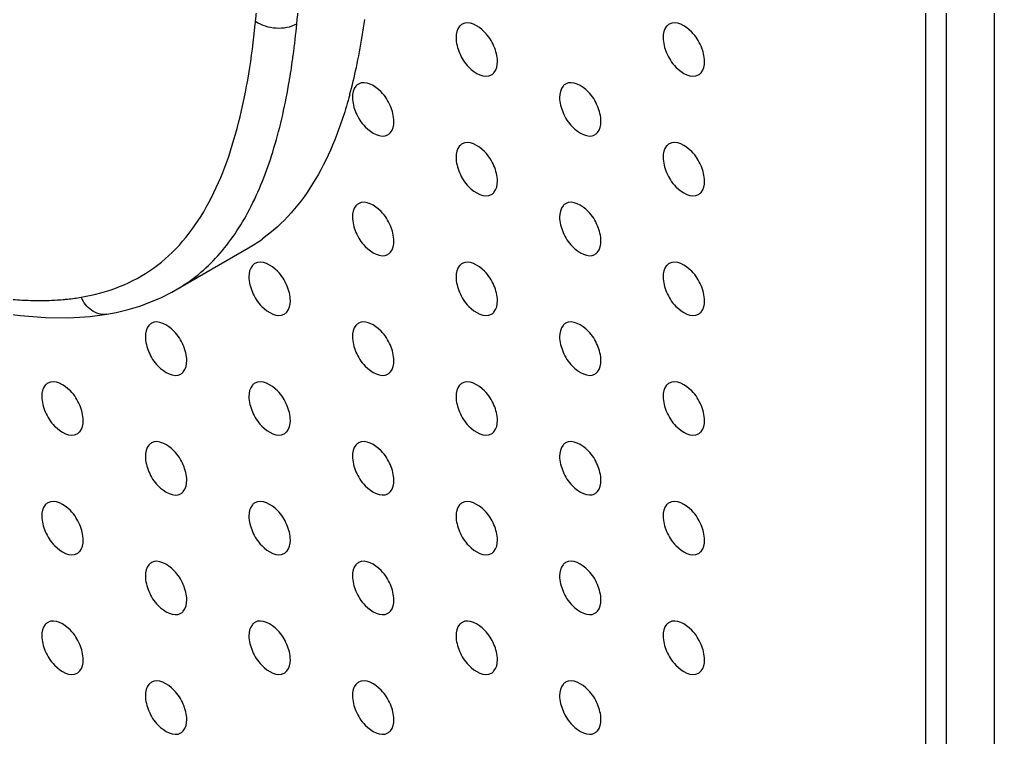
# Model space of a CAD drawing. Header units: millimetres. Extents: x 0 to 1189, y 0 to 841.
# Drawn here: x 181.34 to 214.63, y 319.39 to 343.89 of the extents above; entities that cross this region are included whole.
import ezdxf

# ---------------------------------------------------------------- set-up
doc = ezdxf.new("R2010")
doc.units = ezdxf.units.MM
doc.header["$LTSCALE"] = 65.395
doc.layers.get('0').update_dxf_attribs({"linetype": 'CONTINUOUS'})
doc.layers.add('AXIS', color=7, linetype='CONTINUOUS')
doc.layers.add('SURFACES', color=7, linetype='CONTINUOUS')

msp = doc.modelspace()

# ---------------------------------------------------------------- linework, layer by layer
at = {"color": 7, "linetype": 'Continuous'}
for p, q in [((212.291, 225.46), (212.291, 500.621)), ((186.684, 334.662), (189.159, 336.09)), ((183.023, 333.709), (183.757, 333.755)), ((183.757, 333.755), (184.329, 333.833)), ((184.329, 333.833), (184.328, 333.833))]:
    msp.add_line(p, q, dxfattribs=at)
at = {"color": 9, "linetype": 'Continuous'}
msp.add_line((186.686, 334.661), (186.704, 334.673), dxfattribs=at)
at = {"color": 7, "linetype": 'Continuous'}
for points in [[(176.189, 335.033), (177.339, 334.658), (178.434, 334.344), (179.471, 334.093), (180.449, 333.905), (181.368, 333.781), (182.226, 333.716), (183.023, 333.709)], [(184.328, 333.833), (184.646, 333.893), (185.056, 333.991), (185.451, 334.109), (185.83, 334.247), (186.194, 334.405), (186.541, 334.58), (186.686, 334.661)]]:
    msp.add_lwpolyline(points, dxfattribs=at)
for centre, radius, start, end in [((167.855, 347.485), 25.534, 350.5872, 351.8974), ((170.939, 346.969), 22.407, 347.8459, 350.5982), ((174.777, 346.158), 18.484, 344.8128, 347.7998), ((186.286, 341.067), 5.746, 299.9993, 305.5036)]:
    msp.add_arc(centre, radius, start, end, dxfattribs=at)
at = {"color": 9, "linetype": 'Continuous'}
for centre, radius, start, end in [((157.696, 346.924), 31.857, 354.2356, 354.4212), ((161.653, 346.571), 29.297, 352.3248, 354.4605), ((163.699, 346.3), 27.233, 351.8505, 352.3138), ((166.221, 345.926), 24.684, 350.0082, 351.8811), ((184.223, 334.453), 0.629, 277.3279, 279.6597)]:
    msp.add_arc(centre, radius, start, end, dxfattribs=at)
for points, knots in [([(189.402, 343.827), (189.49, 344.733), (189.591, 346.591), (189.539, 350.459), (189.208, 353.412), (188.818, 355.383)], [0, 0, 0, 0, 0.235393, 0.480481, 1, 1, 1, 1]), ([(190.813, 343.743), (190.893, 344.562), (190.991, 346.242), (190.984, 349.703), (190.749, 352.339), (190.475, 354.096)], [0, 0, 0, 0, 0.237858, 0.485932, 1, 1, 1, 1]), ([(183.454, 334.41), (183.899, 334.486), (184.77, 334.718), (185.962, 335.364), (186.968, 336.301), (187.773, 337.484), (188.393, 338.859), (189.024, 340.937), (189.278, 342.593), (189.392, 343.724)], [0, 0, 0, 0, 0.113375, 0.224341, 0.337086, 0.455424, 0.58121, 0.714513, 1, 1, 1, 1]), ([(189.402, 343.827), (189.605, 343.685), (190.095, 343.544), (190.605, 343.623), (190.813, 343.743)], [0, 0, 0, 0, 0.506803, 1, 1, 1, 1]), ([(186.704, 334.673), (186.965, 334.825), (187.467, 335.173), (188.369, 336.039), (189.291, 337.431), (190.064, 339.421), (190.394, 340.875), (190.53, 341.643)], [0, 0, 0, 0, 0.110744, 0.222283, 0.456208, 0.714349, 1, 1, 1, 1]), ([(180.994, 334.344), (181.061, 334.338), (181.326, 334.317), (181.592, 334.304), (181.791, 334.299)], [0, 0, 0, 0, 0.252421, 1, 1, 1, 1]), ([(181.791, 334.299), (181.879, 334.297), (182.229, 334.294), (182.579, 334.308), (182.839, 334.331)], [0, 0, 0, 0, 0.253495, 1, 1, 1, 1]), ([(182.839, 334.331), (182.891, 334.336), (183.097, 334.356), (183.302, 334.384), (183.454, 334.41)], [0, 0, 0, 0, 0.25197, 1, 1, 1, 1]), ([(184.303, 333.829), (184.219, 333.818), (184.037, 333.832), (183.704, 333.996), (183.527, 334.237), (183.454, 334.41)], [0, 0, 0, 0, 0.232936, 0.48422, 1, 1, 1, 1])]:
    msp.add_open_spline(points, degree=3, knots=knots, dxfattribs=at)
at = {"color": 7, "linetype": 'Continuous'}
msp.add_open_spline([(192.616, 341.316), (192.474, 340.794), (192.151, 339.8), (191.496, 338.434), (190.672, 337.272), (189.988, 336.649), (189.623, 336.389)], degree=3, knots=[0, 0, 0, 0, 0.276397, 0.53226, 0.771076, 1, 1, 1, 1], dxfattribs=at)
at = {"layer": 'AXIS', "color": 7, "linetype": 'Continuous'}
for points, knots in [([(196.453, 343.726), (196.42, 343.707), (196.286, 343.594), (196.247, 343.403), (196.247, 343.269)], [0, 0, 0, 0, 0.220867, 1, 1, 1, 1]), ([(197.661, 342.452), (197.661, 342.631), (197.555, 343.006), (197.242, 343.532), (196.688, 343.863), (196.453, 343.726)], [0, 0, 0, 0, 0.277753, 0.577543, 1, 1, 1, 1]), ([(203.524, 343.726), (203.491, 343.707), (203.357, 343.594), (203.318, 343.403), (203.318, 343.269)], [0, 0, 0, 0, 0.220867, 1, 1, 1, 1]), ([(204.732, 342.452), (204.732, 342.631), (204.626, 343.006), (204.313, 343.532), (203.759, 343.863), (203.524, 343.726)], [0, 0, 0, 0, 0.277753, 0.577543, 1, 1, 1, 1]), ([(196.247, 343.269), (196.247, 343.09), (196.353, 342.715), (196.665, 342.189), (197.219, 341.858), (197.454, 341.995)], [0, 0, 0, 0, 0.277753, 0.577543, 1, 1, 1, 1]), ([(203.318, 343.269), (203.318, 343.09), (203.424, 342.715), (203.736, 342.189), (204.29, 341.858), (204.525, 341.995)], [0, 0, 0, 0, 0.277753, 0.577543, 1, 1, 1, 1]), ([(197.454, 341.995), (197.487, 342.014), (197.622, 342.127), (197.661, 342.318), (197.661, 342.452)], [0, 0, 0, 0, 0.220867, 1, 1, 1, 1]), ([(204.525, 341.995), (204.558, 342.014), (204.693, 342.128), (204.732, 342.318), (204.732, 342.452)], [0, 0, 0, 0, 0.220867, 1, 1, 1, 1]), ([(192.917, 341.685), (192.885, 341.666), (192.75, 341.552), (192.711, 341.362), (192.711, 341.228)], [0, 0, 0, 0, 0.220867, 1, 1, 1, 1]), ([(194.125, 340.411), (194.125, 340.59), (194.019, 340.965), (193.706, 341.491), (193.153, 341.822), (192.917, 341.685)], [0, 0, 0, 0, 0.277753, 0.577543, 1, 1, 1, 1]), ([(199.988, 341.685), (199.956, 341.666), (199.821, 341.552), (199.782, 341.362), (199.782, 341.228)], [0, 0, 0, 0, 0.220867, 1, 1, 1, 1]), ([(201.196, 340.411), (201.196, 340.59), (201.09, 340.965), (200.777, 341.491), (200.224, 341.822), (199.988, 341.685)], [0, 0, 0, 0, 0.277753, 0.577543, 1, 1, 1, 1]), ([(192.711, 341.228), (192.711, 341.049), (192.817, 340.674), (193.13, 340.148), (193.684, 339.817), (193.919, 339.954)], [0, 0, 0, 0, 0.277753, 0.577543, 1, 1, 1, 1]), ([(199.782, 341.228), (199.782, 341.049), (199.888, 340.674), (200.201, 340.148), (200.755, 339.817), (200.99, 339.954)], [0, 0, 0, 0, 0.277753, 0.577543, 1, 1, 1, 1]), ([(193.919, 339.954), (193.952, 339.973), (194.086, 340.086), (194.125, 340.277), (194.125, 340.411)], [0, 0, 0, 0, 0.220867, 1, 1, 1, 1]), ([(200.99, 339.954), (201.023, 339.973), (201.157, 340.086), (201.196, 340.277), (201.196, 340.411)], [0, 0, 0, 0, 0.220867, 1, 1, 1, 1]), ([(196.453, 339.644), (196.42, 339.625), (196.286, 339.511), (196.247, 339.32), (196.247, 339.186)], [0, 0, 0, 0, 0.220867, 1, 1, 1, 1]), ([(197.661, 338.37), (197.661, 338.549), (197.555, 338.923), (197.242, 339.45), (196.688, 339.78), (196.453, 339.644)], [0, 0, 0, 0, 0.277753, 0.577543, 1, 1, 1, 1]), ([(203.524, 339.644), (203.491, 339.625), (203.357, 339.511), (203.318, 339.32), (203.318, 339.186)], [0, 0, 0, 0, 0.220867, 1, 1, 1, 1]), ([(204.732, 338.37), (204.732, 338.549), (204.626, 338.923), (204.313, 339.45), (203.759, 339.78), (203.524, 339.644)], [0, 0, 0, 0, 0.277753, 0.577543, 1, 1, 1, 1]), ([(196.247, 339.186), (196.247, 339.008), (196.353, 338.633), (196.665, 338.106), (197.219, 337.776), (197.454, 337.912)], [0, 0, 0, 0, 0.277753, 0.577543, 1, 1, 1, 1]), ([(203.318, 339.186), (203.318, 339.008), (203.424, 338.633), (203.736, 338.106), (204.29, 337.776), (204.525, 337.912)], [0, 0, 0, 0, 0.277753, 0.577543, 1, 1, 1, 1]), ([(197.454, 337.912), (197.487, 337.932), (197.622, 338.045), (197.661, 338.236), (197.661, 338.37)], [0, 0, 0, 0, 0.220867, 1, 1, 1, 1]), ([(204.525, 337.912), (204.558, 337.932), (204.693, 338.045), (204.732, 338.236), (204.732, 338.37)], [0, 0, 0, 0, 0.220867, 1, 1, 1, 1]), ([(192.917, 337.602), (192.885, 337.583), (192.75, 337.47), (192.711, 337.279), (192.711, 337.145)], [0, 0, 0, 0, 0.220867, 1, 1, 1, 1]), ([(194.125, 336.329), (194.125, 336.507), (194.019, 336.882), (193.706, 337.408), (193.153, 337.739), (192.917, 337.602)], [0, 0, 0, 0, 0.277753, 0.577543, 1, 1, 1, 1]), ([(199.988, 337.602), (199.956, 337.583), (199.821, 337.47), (199.782, 337.279), (199.782, 337.145)], [0, 0, 0, 0, 0.220867, 1, 1, 1, 1]), ([(201.196, 336.329), (201.196, 336.507), (201.09, 336.882), (200.777, 337.408), (200.224, 337.739), (199.988, 337.602)], [0, 0, 0, 0, 0.277753, 0.577543, 1, 1, 1, 1]), ([(192.711, 337.145), (192.711, 336.966), (192.817, 336.591), (193.13, 336.065), (193.684, 335.735), (193.919, 335.871)], [0, 0, 0, 0, 0.277753, 0.577543, 1, 1, 1, 1]), ([(199.782, 337.145), (199.782, 336.966), (199.888, 336.592), (200.201, 336.065), (200.755, 335.735), (200.99, 335.871)], [0, 0, 0, 0, 0.277753, 0.577543, 1, 1, 1, 1]), ([(193.919, 335.871), (193.952, 335.89), (194.086, 336.004), (194.125, 336.194), (194.125, 336.329)], [0, 0, 0, 0, 0.220867, 1, 1, 1, 1]), ([(200.99, 335.871), (201.023, 335.89), (201.157, 336.004), (201.196, 336.194), (201.196, 336.329)], [0, 0, 0, 0, 0.220867, 1, 1, 1, 1]), ([(189.382, 335.561), (189.349, 335.542), (189.214, 335.429), (189.175, 335.238), (189.175, 335.104)], [0, 0, 0, 0, 0.220867, 1, 1, 1, 1]), ([(190.59, 334.287), (190.59, 334.466), (190.483, 334.841), (190.171, 335.367), (189.617, 335.698), (189.382, 335.561)], [0, 0, 0, 0, 0.277753, 0.577543, 1, 1, 1, 1]), ([(196.453, 335.561), (196.42, 335.542), (196.286, 335.429), (196.247, 335.238), (196.247, 335.104)], [0, 0, 0, 0, 0.220867, 1, 1, 1, 1]), ([(197.661, 334.287), (197.661, 334.466), (197.555, 334.841), (197.242, 335.367), (196.688, 335.698), (196.453, 335.561)], [0, 0, 0, 0, 0.277753, 0.577543, 1, 1, 1, 1]), ([(203.524, 335.561), (203.491, 335.542), (203.357, 335.429), (203.318, 335.238), (203.318, 335.104)], [0, 0, 0, 0, 0.220867, 1, 1, 1, 1]), ([(204.732, 334.287), (204.732, 334.466), (204.626, 334.841), (204.313, 335.367), (203.759, 335.698), (203.524, 335.561)], [0, 0, 0, 0, 0.277753, 0.577543, 1, 1, 1, 1]), ([(189.175, 335.104), (189.175, 334.925), (189.282, 334.55), (189.594, 334.024), (190.148, 333.693), (190.383, 333.83)], [0, 0, 0, 0, 0.277753, 0.577543, 1, 1, 1, 1]), ([(196.247, 335.104), (196.247, 334.925), (196.353, 334.55), (196.665, 334.024), (197.219, 333.693), (197.454, 333.83)], [0, 0, 0, 0, 0.277753, 0.577543, 1, 1, 1, 1]), ([(203.318, 335.104), (203.318, 334.925), (203.424, 334.55), (203.736, 334.024), (204.29, 333.693), (204.525, 333.83)], [0, 0, 0, 0, 0.277753, 0.577543, 1, 1, 1, 1]), ([(190.383, 333.83), (190.416, 333.849), (190.551, 333.962), (190.59, 334.153), (190.59, 334.287)], [0, 0, 0, 0, 0.220867, 1, 1, 1, 1]), ([(197.454, 333.83), (197.487, 333.849), (197.622, 333.962), (197.661, 334.153), (197.661, 334.287)], [0, 0, 0, 0, 0.220867, 1, 1, 1, 1]), ([(204.525, 333.83), (204.558, 333.849), (204.693, 333.963), (204.732, 334.153), (204.732, 334.287)], [0, 0, 0, 0, 0.220867, 1, 1, 1, 1]), ([(187.054, 332.246), (187.054, 332.425), (186.948, 332.799), (186.635, 333.326), (186.081, 333.656), (185.846, 333.52)], [0, 0, 0, 0, 0.277753, 0.577543, 1, 1, 1, 1]), ([(194.125, 332.246), (194.125, 332.425), (194.019, 332.8), (193.706, 333.326), (193.153, 333.657), (192.917, 333.52)], [0, 0, 0, 0, 0.277753, 0.577543, 1, 1, 1, 1]), ([(201.196, 332.246), (201.196, 332.425), (201.09, 332.8), (200.777, 333.326), (200.224, 333.657), (199.988, 333.52)], [0, 0, 0, 0, 0.277753, 0.577543, 1, 1, 1, 1]), ([(185.846, 333.52), (185.813, 333.501), (185.679, 333.387), (185.64, 333.197), (185.64, 333.062)], [0, 0, 0, 0, 0.220867, 1, 1, 1, 1]), ([(192.917, 333.52), (192.885, 333.501), (192.75, 333.387), (192.711, 333.197), (192.711, 333.063)], [0, 0, 0, 0, 0.220867, 1, 1, 1, 1]), ([(199.988, 333.52), (199.956, 333.501), (199.821, 333.387), (199.782, 333.197), (199.782, 333.063)], [0, 0, 0, 0, 0.220867, 1, 1, 1, 1]), ([(185.64, 333.062), (185.64, 332.884), (185.746, 332.509), (186.059, 331.983), (186.613, 331.652), (186.848, 331.789)], [0, 0, 0, 0, 0.277753, 0.577543, 1, 1, 1, 1]), ([(192.711, 333.063), (192.711, 332.884), (192.817, 332.509), (193.13, 331.983), (193.684, 331.652), (193.919, 331.789)], [0, 0, 0, 0, 0.277753, 0.577543, 1, 1, 1, 1]), ([(199.782, 333.063), (199.782, 332.884), (199.888, 332.509), (200.201, 331.983), (200.755, 331.652), (200.99, 331.789)], [0, 0, 0, 0, 0.277753, 0.577543, 1, 1, 1, 1]), ([(186.848, 331.789), (186.881, 331.808), (187.015, 331.921), (187.054, 332.112), (187.054, 332.246)], [0, 0, 0, 0, 0.220867, 1, 1, 1, 1]), ([(193.919, 331.789), (193.952, 331.808), (194.086, 331.921), (194.125, 332.112), (194.125, 332.246)], [0, 0, 0, 0, 0.220867, 1, 1, 1, 1]), ([(200.99, 331.789), (201.023, 331.808), (201.157, 331.921), (201.196, 332.112), (201.196, 332.246)], [0, 0, 0, 0, 0.220867, 1, 1, 1, 1]), ([(183.519, 330.205), (183.519, 330.383), (183.412, 330.758), (183.1, 331.285), (182.546, 331.615), (182.311, 331.479)], [0, 0, 0, 0, 0.277753, 0.577543, 1, 1, 1, 1]), ([(190.59, 330.205), (190.59, 330.384), (190.483, 330.758), (190.171, 331.285), (189.617, 331.615), (189.382, 331.479)], [0, 0, 0, 0, 0.277753, 0.577543, 1, 1, 1, 1]), ([(197.661, 330.205), (197.661, 330.384), (197.555, 330.758), (197.242, 331.285), (196.688, 331.615), (196.453, 331.479)], [0, 0, 0, 0, 0.277753, 0.577543, 1, 1, 1, 1]), ([(204.732, 330.205), (204.732, 330.384), (204.626, 330.758), (204.313, 331.285), (203.759, 331.615), (203.524, 331.479)], [0, 0, 0, 0, 0.277753, 0.577543, 1, 1, 1, 1]), ([(182.311, 331.479), (182.278, 331.459), (182.143, 331.346), (182.104, 331.155), (182.104, 331.021)], [0, 0, 0, 0, 0.220867, 1, 1, 1, 1]), ([(189.382, 331.479), (189.349, 331.459), (189.214, 331.346), (189.175, 331.155), (189.175, 331.021)], [0, 0, 0, 0, 0.220867, 1, 1, 1, 1]), ([(196.453, 331.479), (196.42, 331.46), (196.286, 331.346), (196.247, 331.155), (196.247, 331.021)], [0, 0, 0, 0, 0.220867, 1, 1, 1, 1]), ([(203.524, 331.479), (203.491, 331.46), (203.357, 331.346), (203.318, 331.155), (203.318, 331.021)], [0, 0, 0, 0, 0.220867, 1, 1, 1, 1]), ([(182.104, 331.021), (182.104, 330.842), (182.211, 330.468), (182.523, 329.941), (183.077, 329.611), (183.312, 329.747)], [0, 0, 0, 0, 0.277753, 0.577543, 1, 1, 1, 1]), ([(189.175, 331.021), (189.175, 330.842), (189.282, 330.468), (189.594, 329.941), (190.148, 329.611), (190.383, 329.747)], [0, 0, 0, 0, 0.277753, 0.577543, 1, 1, 1, 1]), ([(196.247, 331.021), (196.247, 330.843), (196.353, 330.468), (196.665, 329.941), (197.219, 329.611), (197.454, 329.747)], [0, 0, 0, 0, 0.277753, 0.577543, 1, 1, 1, 1]), ([(203.318, 331.021), (203.318, 330.843), (203.424, 330.468), (203.736, 329.941), (204.29, 329.611), (204.525, 329.747)], [0, 0, 0, 0, 0.277753, 0.577543, 1, 1, 1, 1]), ([(183.312, 329.747), (183.345, 329.766), (183.48, 329.88), (183.519, 330.071), (183.519, 330.205)], [0, 0, 0, 0, 0.220867, 1, 1, 1, 1]), ([(190.383, 329.747), (190.416, 329.766), (190.551, 329.88), (190.59, 330.071), (190.59, 330.205)], [0, 0, 0, 0, 0.220867, 1, 1, 1, 1]), ([(197.454, 329.747), (197.487, 329.767), (197.622, 329.88), (197.661, 330.071), (197.661, 330.205)], [0, 0, 0, 0, 0.220867, 1, 1, 1, 1]), ([(204.525, 329.747), (204.558, 329.767), (204.693, 329.88), (204.732, 330.071), (204.732, 330.205)], [0, 0, 0, 0, 0.220867, 1, 1, 1, 1]), ([(187.054, 328.163), (187.054, 328.342), (186.948, 328.717), (186.635, 329.243), (186.081, 329.574), (185.846, 329.437)], [0, 0, 0, 0, 0.277753, 0.577543, 1, 1, 1, 1]), ([(194.125, 328.164), (194.125, 328.342), (194.019, 328.717), (193.706, 329.243), (193.153, 329.574), (192.917, 329.437)], [0, 0, 0, 0, 0.277753, 0.577543, 1, 1, 1, 1]), ([(201.196, 328.164), (201.196, 328.342), (201.09, 328.717), (200.777, 329.243), (200.224, 329.574), (199.988, 329.437)], [0, 0, 0, 0, 0.277753, 0.577543, 1, 1, 1, 1]), ([(185.846, 329.437), (185.813, 329.418), (185.679, 329.305), (185.64, 329.114), (185.64, 328.98)], [0, 0, 0, 0, 0.220867, 1, 1, 1, 1]), ([(192.917, 329.437), (192.885, 329.418), (192.75, 329.305), (192.711, 329.114), (192.711, 328.98)], [0, 0, 0, 0, 0.220867, 1, 1, 1, 1]), ([(199.988, 329.437), (199.956, 329.418), (199.821, 329.305), (199.782, 329.114), (199.782, 328.98)], [0, 0, 0, 0, 0.220867, 1, 1, 1, 1]), ([(185.64, 328.98), (185.64, 328.801), (185.746, 328.426), (186.059, 327.9), (186.613, 327.569), (186.848, 327.706)], [0, 0, 0, 0, 0.277753, 0.577543, 1, 1, 1, 1]), ([(192.711, 328.98), (192.711, 328.801), (192.817, 328.426), (193.13, 327.9), (193.684, 327.57), (193.919, 327.706)], [0, 0, 0, 0, 0.277753, 0.577543, 1, 1, 1, 1]), ([(199.782, 328.98), (199.782, 328.801), (199.888, 328.427), (200.201, 327.9), (200.755, 327.57), (200.99, 327.706)], [0, 0, 0, 0, 0.277753, 0.577543, 1, 1, 1, 1]), ([(186.848, 327.706), (186.881, 327.725), (187.015, 327.839), (187.054, 328.029), (187.054, 328.163)], [0, 0, 0, 0, 0.220867, 1, 1, 1, 1]), ([(193.919, 327.706), (193.952, 327.725), (194.086, 327.839), (194.125, 328.029), (194.125, 328.164)], [0, 0, 0, 0, 0.220867, 1, 1, 1, 1]), ([(200.99, 327.706), (201.023, 327.725), (201.157, 327.839), (201.196, 328.029), (201.196, 328.164)], [0, 0, 0, 0, 0.220867, 1, 1, 1, 1]), ([(182.311, 327.396), (182.278, 327.377), (182.143, 327.263), (182.104, 327.073), (182.104, 326.939)], [0, 0, 0, 0, 0.220867, 1, 1, 1, 1]), ([(183.519, 326.122), (183.519, 326.301), (183.412, 326.676), (183.1, 327.202), (182.546, 327.533), (182.311, 327.396)], [0, 0, 0, 0, 0.277753, 0.577543, 1, 1, 1, 1]), ([(189.382, 327.396), (189.349, 327.377), (189.214, 327.264), (189.175, 327.073), (189.175, 326.939)], [0, 0, 0, 0, 0.220867, 1, 1, 1, 1]), ([(190.59, 326.122), (190.59, 326.301), (190.483, 326.676), (190.171, 327.202), (189.617, 327.533), (189.382, 327.396)], [0, 0, 0, 0, 0.277753, 0.577543, 1, 1, 1, 1]), ([(196.453, 327.396), (196.42, 327.377), (196.286, 327.264), (196.247, 327.073), (196.247, 326.939)], [0, 0, 0, 0, 0.220867, 1, 1, 1, 1]), ([(197.661, 326.122), (197.661, 326.301), (197.555, 326.676), (197.242, 327.202), (196.688, 327.533), (196.453, 327.396)], [0, 0, 0, 0, 0.277753, 0.577543, 1, 1, 1, 1]), ([(203.524, 327.396), (203.491, 327.377), (203.357, 327.264), (203.318, 327.073), (203.318, 326.939)], [0, 0, 0, 0, 0.220867, 1, 1, 1, 1]), ([(204.732, 326.122), (204.732, 326.301), (204.626, 326.676), (204.313, 327.202), (203.759, 327.533), (203.524, 327.396)], [0, 0, 0, 0, 0.277753, 0.577543, 1, 1, 1, 1]), ([(182.104, 326.939), (182.104, 326.76), (182.211, 326.385), (182.523, 325.859), (183.077, 325.528), (183.312, 325.665)], [0, 0, 0, 0, 0.277753, 0.577543, 1, 1, 1, 1]), ([(189.175, 326.939), (189.175, 326.76), (189.282, 326.385), (189.594, 325.859), (190.148, 325.528), (190.383, 325.665)], [0, 0, 0, 0, 0.277753, 0.577543, 1, 1, 1, 1]), ([(196.247, 326.939), (196.247, 326.76), (196.353, 326.385), (196.665, 325.859), (197.219, 325.528), (197.454, 325.665)], [0, 0, 0, 0, 0.277753, 0.577543, 1, 1, 1, 1]), ([(203.318, 326.939), (203.318, 326.76), (203.424, 326.385), (203.736, 325.859), (204.29, 325.528), (204.525, 325.665)], [0, 0, 0, 0, 0.277753, 0.577543, 1, 1, 1, 1]), ([(183.312, 325.665), (183.345, 325.684), (183.48, 325.797), (183.519, 325.988), (183.519, 326.122)], [0, 0, 0, 0, 0.220867, 1, 1, 1, 1]), ([(190.383, 325.665), (190.416, 325.684), (190.551, 325.797), (190.59, 325.988), (190.59, 326.122)], [0, 0, 0, 0, 0.220867, 1, 1, 1, 1]), ([(197.454, 325.665), (197.487, 325.684), (197.622, 325.797), (197.661, 325.988), (197.661, 326.122)], [0, 0, 0, 0, 0.220867, 1, 1, 1, 1]), ([(204.525, 325.665), (204.558, 325.684), (204.693, 325.798), (204.732, 325.988), (204.732, 326.122)], [0, 0, 0, 0, 0.220867, 1, 1, 1, 1]), ([(185.846, 325.355), (185.813, 325.336), (185.679, 325.222), (185.64, 325.032), (185.64, 324.897)], [0, 0, 0, 0, 0.220867, 1, 1, 1, 1]), ([(187.054, 324.081), (187.054, 324.26), (186.948, 324.634), (186.635, 325.161), (186.081, 325.491), (185.846, 325.355)], [0, 0, 0, 0, 0.277753, 0.577543, 1, 1, 1, 1]), ([(192.917, 325.355), (192.885, 325.336), (192.75, 325.222), (192.711, 325.032), (192.711, 324.897)], [0, 0, 0, 0, 0.220867, 1, 1, 1, 1]), ([(194.125, 324.081), (194.125, 324.26), (194.019, 324.635), (193.706, 325.161), (193.153, 325.491), (192.917, 325.355)], [0, 0, 0, 0, 0.277753, 0.577543, 1, 1, 1, 1]), ([(199.988, 325.355), (199.956, 325.336), (199.821, 325.222), (199.782, 325.032), (199.782, 324.898)], [0, 0, 0, 0, 0.220867, 1, 1, 1, 1]), ([(201.196, 324.081), (201.196, 324.26), (201.09, 324.635), (200.777, 325.161), (200.224, 325.492), (199.988, 325.355)], [0, 0, 0, 0, 0.277753, 0.577543, 1, 1, 1, 1]), ([(185.64, 324.897), (185.64, 324.719), (185.746, 324.344), (186.059, 323.818), (186.613, 323.487), (186.848, 323.624)], [0, 0, 0, 0, 0.277753, 0.577543, 1, 1, 1, 1]), ([(192.711, 324.897), (192.711, 324.719), (192.817, 324.344), (193.13, 323.818), (193.684, 323.487), (193.919, 323.624)], [0, 0, 0, 0, 0.277753, 0.577543, 1, 1, 1, 1]), ([(199.782, 324.898), (199.782, 324.719), (199.888, 324.344), (200.201, 323.818), (200.755, 323.487), (200.99, 323.624)], [0, 0, 0, 0, 0.277753, 0.577543, 1, 1, 1, 1]), ([(186.848, 323.624), (186.881, 323.643), (187.015, 323.756), (187.054, 323.947), (187.054, 324.081)], [0, 0, 0, 0, 0.220867, 1, 1, 1, 1]), ([(193.919, 323.624), (193.952, 323.643), (194.086, 323.756), (194.125, 323.947), (194.125, 324.081)], [0, 0, 0, 0, 0.220867, 1, 1, 1, 1]), ([(200.99, 323.624), (201.023, 323.643), (201.157, 323.756), (201.196, 323.947), (201.196, 324.081)], [0, 0, 0, 0, 0.220867, 1, 1, 1, 1]), ([(182.311, 323.314), (182.278, 323.294), (182.143, 323.181), (182.104, 322.99), (182.104, 322.856)], [0, 0, 0, 0, 0.220867, 1, 1, 1, 1]), ([(183.519, 322.04), (183.519, 322.218), (183.412, 322.593), (183.1, 323.12), (182.546, 323.45), (182.311, 323.314)], [0, 0, 0, 0, 0.277753, 0.577543, 1, 1, 1, 1]), ([(189.382, 323.314), (189.349, 323.294), (189.214, 323.181), (189.175, 322.99), (189.175, 322.856)], [0, 0, 0, 0, 0.220867, 1, 1, 1, 1]), ([(190.59, 322.04), (190.59, 322.219), (190.483, 322.593), (190.171, 323.12), (189.617, 323.45), (189.382, 323.314)], [0, 0, 0, 0, 0.277753, 0.577543, 1, 1, 1, 1]), ([(196.453, 323.314), (196.42, 323.295), (196.286, 323.181), (196.247, 322.99), (196.247, 322.856)], [0, 0, 0, 0, 0.220867, 1, 1, 1, 1]), ([(197.661, 322.04), (197.661, 322.219), (197.555, 322.593), (197.242, 323.12), (196.688, 323.45), (196.453, 323.314)], [0, 0, 0, 0, 0.277753, 0.577543, 1, 1, 1, 1]), ([(203.524, 323.314), (203.491, 323.295), (203.357, 323.181), (203.318, 322.99), (203.318, 322.856)], [0, 0, 0, 0, 0.220867, 1, 1, 1, 1]), ([(204.732, 322.04), (204.732, 322.219), (204.626, 322.593), (204.313, 323.12), (203.759, 323.45), (203.524, 323.314)], [0, 0, 0, 0, 0.277753, 0.577543, 1, 1, 1, 1]), ([(182.104, 322.856), (182.104, 322.677), (182.211, 322.303), (182.523, 321.776), (183.077, 321.446), (183.312, 321.582)], [0, 0, 0, 0, 0.277753, 0.577543, 1, 1, 1, 1]), ([(189.175, 322.856), (189.175, 322.677), (189.282, 322.303), (189.594, 321.776), (190.148, 321.446), (190.383, 321.582)], [0, 0, 0, 0, 0.277753, 0.577543, 1, 1, 1, 1]), ([(196.247, 322.856), (196.247, 322.678), (196.353, 322.303), (196.665, 321.776), (197.219, 321.446), (197.454, 321.582)], [0, 0, 0, 0, 0.277753, 0.577543, 1, 1, 1, 1]), ([(203.318, 322.856), (203.318, 322.678), (203.424, 322.303), (203.736, 321.776), (204.29, 321.446), (204.525, 321.582)], [0, 0, 0, 0, 0.277753, 0.577543, 1, 1, 1, 1]), ([(183.312, 321.582), (183.345, 321.601), (183.48, 321.715), (183.519, 321.906), (183.519, 322.04)], [0, 0, 0, 0, 0.220867, 1, 1, 1, 1]), ([(190.383, 321.582), (190.416, 321.601), (190.551, 321.715), (190.59, 321.906), (190.59, 322.04)], [0, 0, 0, 0, 0.220867, 1, 1, 1, 1]), ([(197.454, 321.582), (197.487, 321.602), (197.622, 321.715), (197.661, 321.906), (197.661, 322.04)], [0, 0, 0, 0, 0.220867, 1, 1, 1, 1]), ([(204.525, 321.582), (204.558, 321.602), (204.693, 321.715), (204.732, 321.906), (204.732, 322.04)], [0, 0, 0, 0, 0.220867, 1, 1, 1, 1]), ([(185.846, 321.272), (185.813, 321.253), (185.679, 321.14), (185.64, 320.949), (185.64, 320.815)], [0, 0, 0, 0, 0.220867, 1, 1, 1, 1]), ([(187.054, 319.998), (187.054, 320.177), (186.948, 320.552), (186.635, 321.078), (186.081, 321.409), (185.846, 321.272)], [0, 0, 0, 0, 0.277753, 0.577543, 1, 1, 1, 1]), ([(192.917, 321.272), (192.885, 321.253), (192.75, 321.14), (192.711, 320.949), (192.711, 320.815)], [0, 0, 0, 0, 0.220867, 1, 1, 1, 1]), ([(194.125, 319.999), (194.125, 320.177), (194.019, 320.552), (193.706, 321.078), (193.153, 321.409), (192.917, 321.272)], [0, 0, 0, 0, 0.277753, 0.577543, 1, 1, 1, 1]), ([(199.988, 321.272), (199.956, 321.253), (199.821, 321.14), (199.782, 320.949), (199.782, 320.815)], [0, 0, 0, 0, 0.220867, 1, 1, 1, 1]), ([(201.196, 319.999), (201.196, 320.177), (201.09, 320.552), (200.777, 321.078), (200.224, 321.409), (199.988, 321.272)], [0, 0, 0, 0, 0.277753, 0.577543, 1, 1, 1, 1]), ([(185.64, 320.815), (185.64, 320.636), (185.746, 320.261), (186.059, 319.735), (186.613, 319.404), (186.848, 319.541)], [0, 0, 0, 0, 0.277753, 0.577543, 1, 1, 1, 1]), ([(192.711, 320.815), (192.711, 320.636), (192.817, 320.261), (193.13, 319.735), (193.684, 319.405), (193.919, 319.541)], [0, 0, 0, 0, 0.277753, 0.577543, 1, 1, 1, 1]), ([(199.782, 320.815), (199.782, 320.636), (199.888, 320.262), (200.201, 319.735), (200.755, 319.405), (200.99, 319.541)], [0, 0, 0, 0, 0.277753, 0.577543, 1, 1, 1, 1]), ([(186.848, 319.541), (186.881, 319.56), (187.015, 319.674), (187.054, 319.864), (187.054, 319.998)], [0, 0, 0, 0, 0.220867, 1, 1, 1, 1]), ([(193.919, 319.541), (193.952, 319.56), (194.086, 319.674), (194.125, 319.864), (194.125, 319.999)], [0, 0, 0, 0, 0.220867, 1, 1, 1, 1]), ([(200.99, 319.541), (201.023, 319.56), (201.157, 319.674), (201.196, 319.864), (201.196, 319.999)], [0, 0, 0, 0, 0.220867, 1, 1, 1, 1])]:
    msp.add_open_spline(points, degree=3, knots=knots, dxfattribs=at)
at = {"layer": 'SURFACES', "color": 7, "linetype": 'Continuous'}
for p, q in [((214.631, 222.476), (214.631, 503.353)), ((212.998, 223.419), (212.998, 501.029))]:
    msp.add_line(p, q, dxfattribs=at)

doc.saveas('drawing.dxf')
